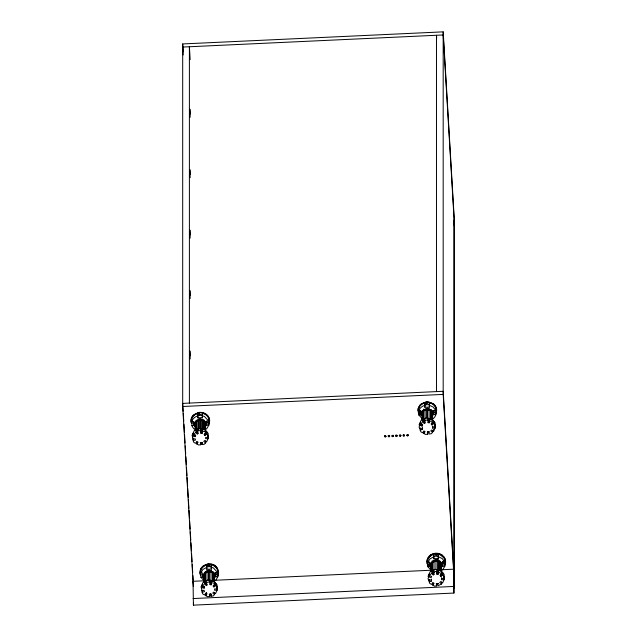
<?xml version="1.0" encoding="UTF-8"?>
<svg xmlns="http://www.w3.org/2000/svg" width="637" height="637" viewBox="0 0 637 637"><rect width="100%" height="100%" fill="white"/><g stroke="black" fill="none" stroke-linecap="round" stroke-linejoin="round"><path stroke-width="0.96" d="M205.608 440.923L205.608 442.906L204.182 444.3L202.08 444.562L202.08 442.58L200.687 442.747L200.687 444.73L198.585 444.992L196.793 443.989L198.099 442.142L196.905 441.481L195.599 443.328L193.799 442.325L193.194 440.677L195.535 440L195.057 438.686L192.716 439.355L192.86 433.837M194.014 423.095L191.904 423.151L191.904 425.635L194.014 425.572L194.014 423.923M195.344 430.62L195.344 421.813L196.403 420.245L196.61 430.23M195.694 430.66L195.344 423.199L196.403 421.638L196.403 420.245M196.793 443.989L196.793 442.006M197.215 433.972L197.215 431.99L196.061 430.063L197.303 429.473L197.303 431.456L198.457 433.383L197.215 433.972L196.061 432.045L196.061 430.063M200.042 429.362L200.042 420.094L196.403 421.638L196.403 429.975M199.994 420.07L200.042 418.708L198.051 419.154L198.051 429.816M200.743 433.104L200.743 431.122L202.12 431.384L202.12 433.367L200.743 433.104L201.26 428.988L202.63 429.25L202.12 433.367M202.025 429.004L202.08 418.971L202.08 428.701M194.014 425.572L193.871 421.543L191.761 421.606L191.761 419.122A8.791 7.787 0 0 1 197.773 413.445L197.836 417.784L202.383 417.657L202.319 413.309A8.791 7.787 0 0 1 208.729 418.636L208.729 421.113L206.619 421.176L206.77 425.205L208.88 425.142L208.88 422.665L206.77 422.729L206.77 425.205M200.87 577.226L202.98 577.162L202.98 574.685L200.87 574.749L200.87 577.226L203.92 580.578M205.568 580.809L205.361 571.747L204.31 573.34L204.31 582.146L204.366 576.278M204.66 582.194L204.31 574.733L205.361 573.133L205.361 571.747M204.66 574.447L204.31 573.34M204.796 429.426L204.796 421.551L203.848 419.902L203.848 429.633M205.361 581.477L205.361 573.133L209 571.572L209 570.187L207.009 570.641L207.009 580.371M205.584 431.934L205.584 422.538M214.573 592.569L214.573 594.552L213.156 595.977L211.054 596.232L211.054 594.249L209.661 594.425L209.661 596.407L207.558 596.67L205.759 595.651L205.759 593.668L206.627 592.418M208.052 436.719L208.052 438.702L205.592 438.622L205.64 437.38L208.1 437.46L208.1 435.477M209 580.84L209 571.572L210.99 572.153L211.038 571.508L212.806 572.464L212.806 581.135M210.99 580.498L211.038 570.449L210.99 571.827L212.806 572.79L213.761 574.47L214.04 572.894L213.761 580.952M200.719 573.125L202.861 569.51L206.722 567.352L206.794 569.247L211.341 569.12L211.341 566.643L206.794 566.771L206.722 564.868C203.322 565.99 199.986 569.255 200.719 573.125L202.829 573.061L202.98 577.162M210.21 580.434L209.7 584.583L211.078 584.846L211.588 580.697L210.21 580.434L209.868 581.876M214.04 581.692L214.04 574.279L214.55 582.56M214.199 576.031L214.55 574.685L214.04 572.894M217.018 588.301L217.018 590.284L214.558 590.204L214.605 588.93L217.066 589.018L217.066 587.035M215.736 576.803L215.736 574.327L217.846 574.263L217.846 576.74L215.736 576.803L215.585 572.703L217.687 572.639L217.687 570.163L216.739 568.276L213.419 565.473L211.269 564.74L211.341 569.12M421.017 412.553L418.907 412.609L418.907 415.093L421.017 415.029L421.017 412.553L420.961 410.937L418.764 411.064L418.764 408.58A8.791 7.787 0 0 1 424.775 402.903L424.839 407.242L429.386 407.115L429.322 402.767A8.791 7.787 0 0 1 435.732 408.094L435.732 410.57L433.622 410.634L433.773 414.663L435.875 414.599L435.875 412.123L433.773 412.187L433.773 414.663M422.562 419.934L422.562 415.897M423.398 419.433L423.398 409.113M424.218 423.43L424.218 421.447L423.064 419.52L424.306 418.931L424.306 420.914L425.46 422.841L424.218 423.43L423.064 421.503L423.064 419.52M424.839 407.242L424.775 402.903M428.255 420.428L428.255 418.445L429.633 418.708L429.115 422.825L427.746 422.562L428.255 420.428L426.185 420.038L424.306 420.914M425.054 419.265L425.054 409.997L427.045 409.551L429.027 410.124L429.083 409.48L430.564 410.602L430.851 409.36L430.851 419.09M429.983 564.143L427.873 564.207L427.873 566.683L429.983 566.619L429.983 564.143L429.919 562.503L427.722 562.582C426.989 558.713 430.325 555.448 433.725 554.325L433.797 558.705L438.344 558.577L438.272 554.198L440.422 554.931L443.742 557.733L444.69 559.62L444.69 562.097L442.588 562.16L442.739 566.261L444.841 566.197L444.841 563.721L442.739 563.777L442.739 566.261M430.564 419.273L430.851 410.746L429.027 410.124M431.313 571.604L431.313 562.797L432.364 560.608M431.528 571.524L431.528 566.436M432.077 420.547L432.077 410.817L431.798 419.807M432.587 420.46L432.587 412.585L432.077 410.817M433.797 558.705L433.725 554.325M434.012 570.752L434.012 560.098L436.003 559.644L435.955 569.685M435.055 426.177L435.055 428.16L432.595 428.08L432.642 426.838L435.103 426.917L435.103 424.935M435.955 561.014L436.003 559.644M436.855 554.309L435.374 554.15L436.441 555.775L436.855 553.983L434.975 554.453M436.703 574.041L437.213 569.884L438.59 570.155L438.59 572.137L438.073 574.303L436.703 574.041L437.213 569.884M439.53 570.776L439.809 560.863L439.53 562.105L438.63 561.285M439.809 570.593L439.809 562.248L438.041 561.301L437.985 570.879M441.043 571.15L441.043 562.344L439.53 561.046M441.258 567.041L441.258 572.002L441.202 565.154M441.552 572.018L441.552 565.202M437.715 583.492L438.057 585.69L441.576 584.01L439.753 582.521L440.693 581.581L442.524 583.07L444.021 579.742L444.021 577.759M216.938 590.045L217.137 584.957L213.666 580.936L208.14 579.861L203.147 582.242L201.021 586.964L201.603 588.58M217.066 589.018L217.137 587.107L215.832 585.594L215.832 583.611L214.972 582.608L214.972 584.591L213.029 585.952L213.897 586.956L215.832 585.594M444.021 579.742L441.56 579.654L441.608 578.388L444.069 578.476L444.14 576.565L442.834 575.052L442.834 573.069L441.974 572.066L441.974 574.048L440.032 575.41L440.9 576.413L442.834 575.052M443.941 579.503L444.14 574.415L440.669 570.394L435.135 569.319L430.15 571.7L428.024 576.421M207.973 438.439L208.18 433.431L204.708 429.481L199.182 428.43L194.189 430.771L192.063 435.413L192.645 437.006M208.1 437.46L208.18 435.581L206.874 434.092L206.874 432.109L206.014 431.13L206.014 433.112L204.071 434.45L204.931 435.437L206.874 434.092M434.975 427.889L435.182 422.888L431.711 418.939L426.185 417.888L421.192 420.229L419.066 424.871M435.103 426.917L435.182 425.038L433.877 423.549L433.877 421.567L433.017 420.587L433.017 422.57L431.074 423.908L431.934 424.895L433.877 423.549M436.154 409.774L435.397 411.024M201.818 585.355L201.682 590.929L204.023 590.252L204.501 591.598L202.16 592.275L202.765 593.963L204.565 594.982L205.87 593.103L207.065 593.772L205.759 595.651M200.424 574.709A9.619 8.528 0 0 1 200.974 568.308C204.095 563.793 211.046 562.28 215.505 565.887L217.09 567.886A9.619 8.52 0 0 1 217.583 576.27L218.587 571.692M418.015 410.451L418.206 408.309L420.396 404.495L426.83 401.78L429.258 402.273A9.316 8.257 0 0 1 435.62 414.098M204.66 574.773L204.015 576.565M209 570.187L210.99 570.768M436.003 560.703L435.955 561.34L437.985 561.611M438.041 559.907L435.955 559.955M195.694 423.247L195.049 425.006M199.994 428.749L200.042 418.708M200.042 420.094L203.848 421.288L205.074 422.753L205.233 424.473M422.403 420.07L422.347 411.271L423.613 409.957M211.078 584.846L211.588 580.697M438.073 574.303L438.59 570.155M200.91 430.413L201.26 428.988M202.12 431.384L202.63 429.25M428.255 418.445L427.746 420.579L429.115 420.842L429.115 422.825M429.115 420.842L429.633 418.708M444.308 565.011L444.841 563.721M429.545 561.945L429.123 562.901L427.65 562.694M209.438 566.317L209.995 565.067L207.981 565.568L209.438 566.317L207.981 565.568M436.17 555.504L436.855 553.983M201.818 587.338L204.103 588.174L204.628 587.003L202.351 586.167L202.351 584.185M217.018 590.284L215.521 593.612L213.69 592.123L212.75 593.063L214.573 594.552M428.82 574.813L428.82 576.796L428.024 578.571L428.685 580.387L431.026 579.71L431.504 581.055L429.163 581.732L429.768 583.42L431.567 584.432L432.873 582.56L434.068 583.229L432.762 585.108L434.561 586.128L436.663 585.865L436.663 583.882L438.057 583.707M426.432 404.2L427.196 402.528L426.026 403.587L426.432 404.2L426.018 403.014L427.284 403.46M192.86 435.819L195.145 436.64L195.67 435.485L193.393 434.665L193.393 432.682M208.052 438.702L206.547 441.982L204.724 440.517L203.784 441.441L205.608 442.906M419.863 425.277L422.14 426.097L422.14 424.115L419.863 423.294L419.863 425.277L419.066 427.021L419.719 428.812L422.06 428.136L422.538 429.457L420.197 430.134L420.802 431.782L422.602 432.786L423.908 430.938L425.102 431.599L423.796 433.447L425.588 434.45L427.69 434.187L427.69 432.204L429.083 432.029M422.14 426.097L422.673 424.943L420.388 424.123L420.388 422.14M427.69 434.187L427.355 432.029L428.749 431.854L429.083 434.012L431.185 433.757L432.611 432.364L430.787 430.899L431.727 429.975L433.55 431.432L435.055 428.16M441.051 568.172L441.839 566.58A5.805 5.144 0 0 0 440.836 562.805L438.567 561.149A5.542 4.913 0 0 0 432.977 561.675L431.91 562.582A5.797 5.136 0 0 0 431.735 568.753M217.52 575.426L218.395 573.881M385.759 436.56L385.703 435.628L384.796 435.565L384.493 436.321L385.608 436.671M217.846 576.74L215.696 580.355L214.151 581.223M427.722 562.582L429.864 558.967L433.725 556.802M444.841 566.197L442.699 569.812L441.154 570.68M208.88 425.142L206.73 428.701L205.186 429.553M432.364 562.264L431.655 563.904M195.344 422.872L196.61 421.551M423.398 410.761L422.697 412.37M422.347 412.657L423.398 411.096L425.261 410.252L425.261 408.866M444.586 565.401A9.619 8.52 0 0 0 444.093 557.017L442.508 555.345L440.501 554.429A9.181 8.138 0 0 0 431.201 554.867L429.354 555.958L427.976 557.765A9.619 8.52 0 0 0 426.981 562.017M204.198 565.409L200.974 568.634L199.978 572.886L200.424 575.044M431.201 554.867L427.976 558.092A9.619 8.52 0 0 0 428.478 566.476M202.351 586.167L205.018 583.5L205.018 581.517L206.261 580.92L206.261 582.903L207.415 584.87L206.173 585.459L205.018 583.5M428.82 576.796L431.106 577.632L431.631 576.461L429.354 575.625L432.021 572.958L432.021 570.975L433.264 570.378L433.264 572.36L434.418 574.327L433.176 574.916L432.021 572.958M404.216 435.812L404.559 435.222L403.77 434.593L403.149 434.952L403.476 435.843M193.393 434.665L196.061 432.045M420.388 424.123L423.064 421.503M218.093 572.456L217.36 573.149L216.564 572.735M420.587 410.475L419.377 411.502L418.875 410.976M215.832 583.611L213.897 584.973L213.897 586.956M442.834 573.069L440.9 574.431L440.9 576.413M205.584 433.009L206.874 432.109M433.877 421.567L431.934 422.912L431.934 424.895M212.527 581.318L212.806 571.405L212.527 572.647M441.043 563.737L439.53 562.439M203.569 421.145L202.08 420.03M204.796 421.551L205.584 423.127M204.796 422.61L205.584 424.186M206.261 582.903L208.14 582.011L210.21 582.417M433.264 572.36L435.135 571.469L437.213 571.867M433.176 574.916L433.176 572.934L434.418 572.344M197.303 431.456L199.182 430.58L201.26 430.97M424.218 421.447L425.46 420.858M202.351 566.5L208.785 563.737M208.618 424.314A9.316 8.257 0 0 0 199.827 412.322L193.393 415.037A9.316 8.257 0 0 0 191.458 423.119M191.458 423.446A9.316 8.257 0 0 1 197.438 413.047L199.827 412.322M419.504 414.846A9.316 8.257 0 0 1 424.441 402.504L426.83 401.78L433.55 403.89A9.316 8.257 0 0 1 435.62 413.771M207.009 571.7L208.681 571.317M436.003 561.03L432.364 562.59L431.655 564.231M198.712 420.062L200.042 419.767M199.429 414.743L200.91 414.56L199.023 414.13L199.429 414.743L200.209 414.591L199.023 413.556M443.057 561.961L445.088 561.587M209.422 594.289L211.293 594.058M438.288 583.516L436.321 583.667L436.663 585.865M200.456 442.611L202.319 442.381M427.459 432.069L429.322 431.838M193.345 586.566L182.692 406.502L182.692 43.945L443.185 31.85L454.308 219.829L454.285 588.166L453.934 582.226M182.692 406.502L443.185 394.407L443.185 31.85M424.441 402.504L429.258 402.273M206.396 564.462L211.213 564.239L213.506 564.971L215.505 565.887L217.265 569.207M203.928 580.785L193.035 581.286L193.425 605.15L453.918 593.055L453.934 220.02L454.285 225.952M214.82 580.275L431.735 570.203M442.627 569.701L453.528 569.191L453.918 593.055M193.035 598.557L453.528 586.454M424.839 404.766L429.386 404.638M197.836 417.784L197.836 415.308L202.383 415.181M433.797 556.228L438.344 556.101M432.587 412.585L432.236 413.596L432.077 411.876M432.236 413.931L432.077 412.211L430.564 410.929M422.052 420.022L422.403 414.512M199.994 419.019L202.025 419.273M195.4 423.661L195.049 430.564M441.202 564.103L441.043 562.344M441.202 565.489L441.043 563.403M431.018 571.58L431.018 566.022L431.368 571.628M202.63 431.233L204.708 431.623L206.014 433.112M436.703 572.058L438.073 572.321M211.588 582.68L213.666 583.086L214.972 584.591M209.7 582.6L211.078 582.863M202.606 420.205L203.856 420.555M202.319 413.309L202.319 415.786L204.461 416.502L208.729 421.113M211.269 567.217L213.419 567.949L217.687 572.639M438.272 554.198L438.272 556.674L442.285 558.617L444.69 562.097M429.633 420.691L433.017 422.57M438.59 572.137L441.974 574.048M191.49 421.224L192.653 422.052M440.501 554.429L444.093 557.343A9.619 8.52 0 0 1 444.586 565.728M213.506 564.971L217.09 567.886M444.037 560.743L445.12 561.667M418.907 415.093L422.562 419.042M427.873 566.683L431.536 570.704M430.564 409.543L431.798 411.008M425.261 409.917L427.045 409.225L427.045 417.896M432.571 561.46L432.364 570.935M212.527 571.596L213.761 573.077M207.009 570.641L207.216 571.954M435.732 410.57L433.327 407.147L429.322 405.243L429.386 407.115M432.021 570.975L433.176 572.934M205.018 581.517L206.173 583.476L206.173 585.459M427.873 564.207L428.51 565.457M420.221 428.048L420.802 429.641M429.187 579.654L429.768 581.27M208.825 419.998L209.127 420.89M422.052 414.464L422.562 416.232M431.018 566.022L431.528 567.822M202.08 444.562L201.746 442.397L200.352 442.572L200.687 444.73M211.054 596.232L210.712 594.034L209.318 594.21L209.661 596.407M454.308 222.934L443.185 34.955L182.692 47.058L183.161 54.973M436.663 38.236L436.488 35.266L436.488 391.612M454.308 579.272L443.185 391.293L182.692 403.396L183.161 411.311M443.185 394.407L454.308 582.385M190.152 59.607L189.396 46.748L189.396 403.086M190.176 114.15L189.882 109.198L190.176 117.256M182.692 43.945L183.161 51.86M190.176 174.57L189.882 169.625L190.176 177.683M190.176 234.997L189.882 230.053L190.176 238.103M190.176 295.425L189.882 290.48L190.176 298.53M190.176 355.852L189.882 350.899L190.176 358.957M183.281 413.286L183.751 421.2M183.926 424.17L184.388 432.085M184.571 435.055L185.033 442.97M185.208 445.94L185.678 453.855M185.853 456.825L186.322 464.739M186.498 467.701L186.967 475.616M187.079 477.599L187.612 486.501M187.724 488.483L188.249 497.386M188.369 499.36L188.894 508.27M189.014 510.245L189.484 518.16M189.659 521.13L190.129 529.044M190.304 532.014L190.766 539.929M190.941 542.891L191.411 550.806M191.586 553.776L192.055 561.691M192.231 564.661L192.7 572.575M192.876 575.545L193.345 583.46M442.643 561.324L442.739 563.777M438.272 556.674L438.344 558.577M429.832 562.519L429.983 566.619M215.672 572.687L215.736 574.327M211.269 564.74L211.38 567.607M433.709 410.57L433.773 412.187M429.322 402.767L429.386 404.646M420.874 411L421.017 415.029M206.707 421.113L206.77 422.729M202.319 415.786L202.383 417.657M197.773 413.445L197.836 415.308M426.018 403.014L426.026 403.587M444.069 576.493L444.069 578.476M441.56 577.679L441.56 579.654M441.576 582.027L441.576 584.01M440.756 563.594L440.756 570.41M438.041 559.318L438.041 570.569M433.55 429.457L433.55 431.432M432.762 583.126L432.762 585.108M432.595 426.097L432.595 428.08M432.611 430.381L432.611 432.364M432.571 562.519L432.571 570.266M432.292 415.451L432.292 420.412M431.504 579.073L431.504 581.055M429.354 573.642L429.354 575.625M429.163 579.75L429.163 581.732M429.083 419.082L429.083 408.428L427.045 408.166L426.997 418.198M423.796 431.464L423.796 433.447M423.613 411.008L423.613 419.679M422.538 427.475L422.538 429.457M420.197 428.152L420.197 430.134M208.952 571.556L208.952 580.227M206.722 564.868L206.794 569.247M205.074 421.36L205.074 431.09M204.931 433.455L204.931 435.437M204.103 586.191L204.103 588.174M204.015 575.179L204.015 582.122M203.569 420.086L203.569 429.816M202.16 590.292L202.16 592.275M198.258 420.46L198.258 430.063M195.137 434.657L195.145 436.64M193.425 603.231L193.425 605.15M193.194 438.694L193.194 440.677M205.456 426.464A5.622 4.985 0 0 0 204.397 421.001A5.622 4.985 0 0 0 198.306 419.775L195.949 421.296A5.622 4.985 0 0 0 195.065 426.217M195.065 426.543A5.622 4.985 0 0 1 199.731 419.807A5.622 4.985 0 0 1 205.87 425.54M197.438 413.047A9.316 8.257 0 0 1 207.399 415.531A9.316 8.257 0 0 1 208.618 424.64M194.309 429.059A8.791 7.787 0 0 1 191.904 425.635M191.761 421.606A8.791 7.787 0 0 1 197.773 415.921M429.354 555.958A9.205 8.162 0 0 1 442.508 555.345M431.735 568.427A5.805 5.144 0 0 1 431.145 563.379L432.961 561.356A5.534 4.905 0 0 1 438.567 560.815L440.828 562.471A5.805 5.144 0 0 1 441.839 566.245M428.478 566.15A9.619 8.52 0 0 1 427.077 562.869M435.875 412.123A8.791 7.787 0 0 1 435.397 413.413M419.48 413.875A8.791 7.787 0 0 1 418.907 412.609M422.769 416.821A5.622 4.985 0 0 1 422.952 410.754L425.309 409.233A5.622 4.985 0 0 1 430.859 410.013A5.622 4.985 0 0 1 432.873 414.671M422.769 417.147A5.622 4.985 0 0 1 423.39 410.65A5.622 4.985 0 0 1 430.739 410.26A5.622 4.985 0 0 1 432.236 416.646M435.875 414.599A8.791 7.787 0 0 1 431.958 419.449M418.764 411.056A8.791 7.787 0 0 1 424.775 405.379M204.031 578.133A5.805 5.144 0 0 1 203.729 575.522L205.974 572.217A5.542 4.913 0 0 1 211.564 571.692L213.833 573.348A5.797 5.136 0 0 1 214.836 577.122M204.031 577.799A5.805 5.144 0 0 1 204.143 573.921L205.958 571.899A5.534 4.905 0 0 1 211.564 571.357L213.833 573.013A5.805 5.144 0 0 1 214.422 578.062M385.95 436.433L385.242 437.125L384.461 436.496L384.971 435.835L385.95 436.433M389.669 436.257L388.968 436.95L388.18 436.329L388.697 435.66L389.669 436.257M393.387 436.082L392.312 436.703L391.906 436.154L392.416 435.493L393.387 436.082L392.312 436.361L391.986 435.477L393.148 435.286L393.308 436.074M397.114 435.915L396.405 436.608L395.625 435.979L396.134 435.318L397.114 435.915M400.832 435.74L400.323 436.401L399.343 435.812L400.052 435.111L400.832 435.74M400.832 435.389L400.132 436.09L399.343 435.461L400.052 434.768L400.832 435.389M404.559 435.565L403.85 436.257L403.07 435.636L403.77 434.944L404.559 435.565M408.277 435.389L407.76 436.058L406.788 435.461L407.497 434.768L408.277 435.389M408.277 435.047L407.569 435.74L406.788 435.119L407.497 434.426L408.277 435.047M388.259 435.644L388.968 436.608L389.669 435.915L389.08 435.302L388.259 435.644M395.704 435.302L396.031 436.186L397.034 435.899L396.708 435.015L395.704 435.302"/></g></svg>
